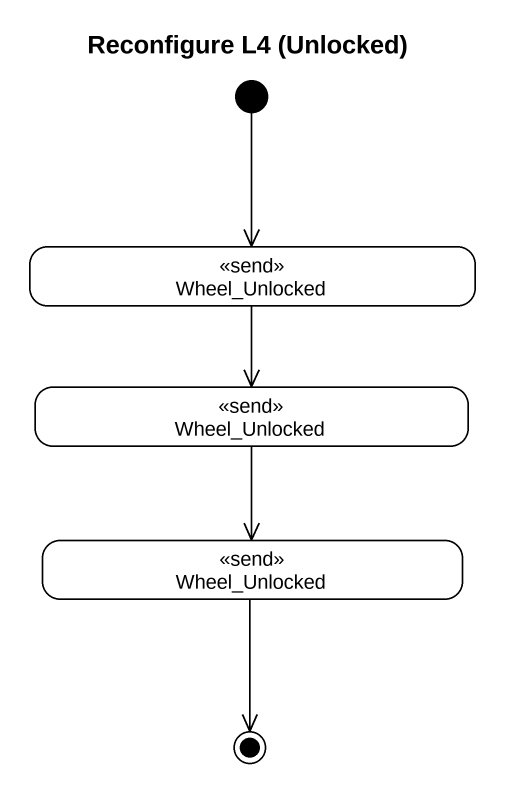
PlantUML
@startuml
title Reconfigure L4 (Unlocked)
hide empty description
state Wheel_Unlocked <<send>>
state "Wheel_Unlocked" as Wheel_Unlocked_2 <<send>>
state "Wheel_Unlocked" as Wheel_Unlocked_3 <<send>>
[*] --> Wheel_Unlocked
Wheel_Unlocked --> Wheel_Unlocked_2
Wheel_Unlocked_2 --> Wheel_Unlocked_3
Wheel_Unlocked_3 --> [*]
@enduml
